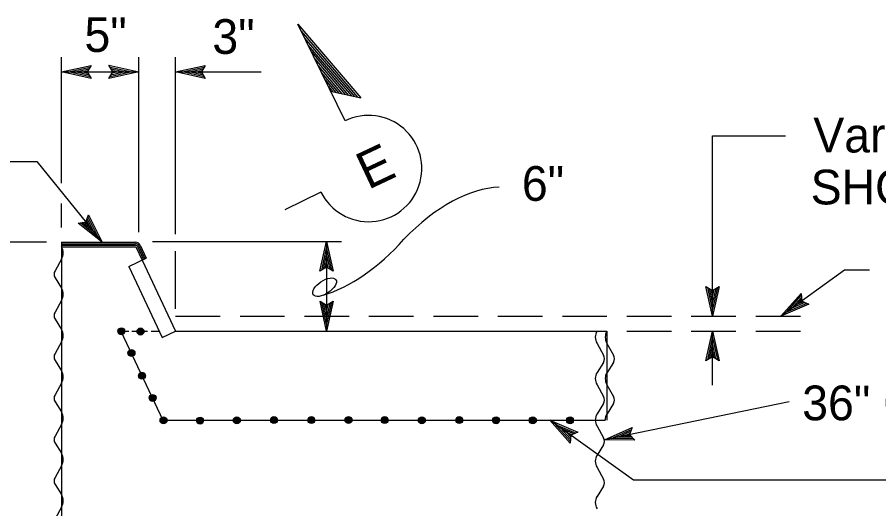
# Model space of a CAD drawing. Extents: x -894 to 866, y -472 to 714.
# Drawn here: x 266.7 to 440.4, y 333.2 to 432.3 of the extents above; entities that cross this region are included whole.
import ezdxf

# ---------------------------------------------------------------- set-up
doc = ezdxf.new("R2010")
doc.units = 0
for name, color, linetype in [('df_DETAIL-anno', 7, 'Continuous'), ('df_INLET', 7, 'Continuous'), ('df_PIPE', 7, 'Continuous'), ('pp_PRESENTATION', 7, 'Continuous'), ('STR_Concrete A', 7, 'Continuous')]:
    doc.layers.add(name, color=color, linetype=linetype)

msp = doc.modelspace()

# ---------------------------------------------------------------- linework, layer by layer
at = {"layer": 'df_DETAIL-anno'}
for p, q in [((275.58, 398.85), (275.58, 424.26)), ((291.15, 388.94), (291.15, 424.26)), ((298.58, 388.59), (298.58, 424.26)), ((275.58, 421.26), (281.58, 422.59)), ((276.97, 421.26), (281.34, 422.23)), ((281.58, 422.59), (280.78, 421.26)), ((281.58, 422.59), (281.58, 422.59)), ((285.95, 421.26), (285.15, 422.6)), ((285.15, 422.6), (285.15, 422.6)), ((285.15, 422.6), (291.15, 421.26)), ((285.37, 422.24), (289.77, 421.26)), ((298.58, 421.26), (304.58, 422.59)), ((299.97, 421.26), (304.34, 422.23)), ((304.58, 422.59), (303.78, 421.26)), ((304.58, 422.59), (304.58, 422.59)), ((275.58, 421.26), (291.15, 421.26)), ((281.58, 419.92), (275.58, 421.26)), ((275.58, 421.26), (275.58, 421.26)), ((281.36, 420.28), (276.96, 421.26)), ((278.34, 421.26), (281.17, 421.88)), ((281.13, 420.64), (278.34, 421.26)), ((279.72, 421.26), (280.93, 421.52)), ((280.95, 420.98), (279.72, 421.26)), ((280.78, 421.26), (281.58, 419.92)), ((291.15, 421.26), (285.15, 419.93)), ((285.15, 419.93), (285.95, 421.26)), ((289.76, 421.26), (285.38, 420.29)), ((288.39, 421.26), (285.56, 420.64)), ((285.6, 421.88), (288.39, 421.26)), ((285.78, 421.54), (287, 421.26)), ((287, 421.26), (285.8, 420.99)), ((291.15, 421.26), (291.15, 421.26)), ((298.58, 421.26), (315.84, 421.26)), ((304.58, 419.92), (298.58, 421.26)), ((298.58, 421.26), (298.58, 421.26)), ((304.36, 420.28), (299.96, 421.26)), ((301.34, 421.26), (304.17, 421.88)), ((304.13, 420.64), (301.34, 421.26)), ((302.72, 421.26), (303.93, 421.52)), ((303.95, 420.98), (302.72, 421.26)), ((303.78, 421.26), (304.58, 419.92)), ((281.58, 419.92), (281.58, 419.92)), ((285.15, 419.93), (285.15, 419.93)), ((304.58, 419.92), (304.58, 419.92)), ((406.87, 372.04), (406.87, 408.36)), ((406.87, 408.36), (421.61, 408.36)), ((263.61, 403.23), (270.63, 403.23)), ((270.63, 403.23), (283.75, 386.94)), ((275.58, 389.94), (275.58, 394.76)), ((278.95, 390.78), (280.49, 390.99)), ((281.15, 390.17), (280.19, 390.94)), ((280.49, 390.99), (281.03, 392.45)), ((280.6, 391.3), (281.15, 390.17)), ((280.76, 391.65), (282.02, 389.09)), ((280.89, 392.06), (282.89, 388.01)), ((281.03, 392.45), (281.03, 392.45)), ((281.03, 392.45), (283.75, 386.94)), ((283.75, 386.94), (278.95, 390.78)), ((278.95, 390.78), (278.95, 390.78)), ((282.87, 388.02), (279.38, 390.82)), ((282.02, 389.09), (279.76, 390.9)), ((272.58, 386.94), (184.69, 386.94)), ((283.75, 386.94), (283.75, 386.94)), ((293.93, 387.08), (332.04, 387.08)), ((327.7, 381.08), (329.04, 387.08)), ((328.05, 381.3), (329.04, 385.7)), ((329.04, 387.08), (329.04, 369.04)), ((329.04, 387.08), (329.04, 387.08)), ((329.04, 387.08), (330.37, 381.08)), ((298.58, 373.54), (298.58, 385.13)), ((328.41, 381.53), (329.03, 384.32)), ((329.03, 384.32), (329.66, 381.49)), ((329.04, 385.69), (330.01, 381.32)), ((328.76, 381.71), (329.03, 382.94)), ((329.03, 382.94), (329.3, 381.73)), ((329.04, 381.88), (327.7, 381.08)), ((327.7, 381.08), (327.7, 381.08)), ((330.37, 381.08), (329.04, 381.88)), ((330.37, 381.08), (330.37, 381.08)), ((433.5, 381.29), (420.65, 372.04)), ((438.5, 381.29), (433.5, 381.29)), ((406.87, 372.04), (405.54, 378.04)), ((405.54, 378.04), (405.54, 378.04)), ((405.54, 378.04), (406.87, 377.24)), ((406.87, 373.43), (405.9, 377.8)), ((406.87, 374.8), (406.25, 377.62)), ((406.87, 376.18), (406.61, 377.39)), ((406.87, 377.24), (408.21, 378.04)), ((408.21, 378.04), (406.87, 372.04)), ((407.85, 377.82), (406.87, 373.42)), ((407.5, 377.59), (406.87, 374.8)), ((407.15, 377.41), (406.87, 376.18)), ((408.21, 378.04), (408.21, 378.04)), ((420.65, 372.04), (424.74, 376.62)), ((421.77, 372.85), (424.76, 376.19)), ((422.89, 373.65), (424.82, 375.81)), ((424.01, 374.46), (424.84, 375.38)), ((424.74, 376.62), (424.74, 376.62)), ((424.74, 376.62), (424.87, 375.07)), ((329.04, 369.04), (327.71, 375.04)), ((327.71, 375.04), (327.71, 375.04)), ((327.71, 375.04), (329.04, 374.24)), ((329.03, 370.43), (328.07, 374.8)), ((329.04, 371.8), (328.41, 374.62)), ((329.04, 373.18), (328.77, 374.39)), ((329.04, 374.24), (330.38, 375.04)), ((330.38, 375.04), (329.04, 369.04)), ((330.02, 374.82), (329.04, 370.42)), ((329.66, 374.59), (329.04, 371.8)), ((329.31, 374.41), (329.04, 373.18)), ((330.38, 375.04), (330.38, 375.04)), ((426.3, 374.45), (420.65, 372.04)), ((425.91, 374.62), (421.77, 372.84)), ((425.51, 374.77), (422.89, 373.65)), ((425.17, 374.95), (424.01, 374.46)), ((424.87, 375.07), (426.3, 374.45)), ((426.3, 374.45), (426.3, 374.45)), ((406.87, 372.04), (406.87, 372.04)), ((420.65, 372.04), (420.65, 372.04)), ((329.04, 369.04), (329.04, 369.04)), ((405.53, 363.04), (406.87, 369.04)), ((406.87, 369.04), (406.87, 369.04)), ((406.87, 369.04), (408.2, 363.04)), ((406.87, 358.1), (406.87, 369.04)), ((405.89, 363.25), (406.87, 367.66)), ((406.87, 367.65), (407.84, 363.27)), ((406.25, 363.49), (406.87, 366.27)), ((406.59, 363.66), (406.87, 364.89)), ((406.87, 366.27), (407.49, 363.45)), ((406.87, 364.89), (407.14, 363.68)), ((406.87, 363.84), (405.53, 363.04)), ((408.2, 363.04), (406.87, 363.84)), ((405.53, 363.04), (405.53, 363.04)), ((408.2, 363.04), (408.2, 363.04)), ((422.3, 354.77), (385.05, 347.11)), ((390.94, 339), (374.06, 351.04)), ((378.16, 346.46), (374.06, 351.04)), ((374.06, 351.04), (374.06, 351.04)), ((374.06, 351.04), (379.71, 348.64)), ((378.19, 346.88), (375.18, 350.23)), ((375.19, 350.23), (379.31, 348.48)), ((378.21, 347.31), (376.3, 349.43)), ((376.3, 349.43), (378.97, 348.3)), ((385.05, 347.11), (390.65, 349.62)), ((386.41, 347.4), (390.5, 349.22)), ((390.65, 349.62), (390.14, 348.16)), ((390.65, 349.62), (390.65, 349.62)), ((378.27, 347.69), (377.43, 348.63)), ((377.43, 348.63), (378.57, 348.14)), ((378.29, 348.02), (378.16, 346.46)), ((379.71, 348.64), (378.29, 348.02)), ((379.71, 348.64), (379.71, 348.64)), ((387.75, 347.67), (390.39, 348.85)), ((390.61, 347.62), (387.75, 347.67)), ((389.1, 347.94), (390.24, 348.45)), ((390.36, 347.92), (389.1, 347.94)), ((390.14, 348.16), (391.19, 347.01)), ((378.16, 346.46), (378.16, 346.46)), ((391.19, 347.01), (385.05, 347.11)), ((385.05, 347.11), (385.05, 347.11)), ((390.91, 347.31), (386.4, 347.39)), ((391.19, 347.01), (391.19, 347.01)), ((451.36, 339), (390.94, 339))]:
    msp.add_line(p, q, dxfattribs=at)
for centre, start_param, end_param in [((352.75, 372.95), 3.531712, 4.470049), ((335.09, 400.63), 0.613355, 1.401904)]:
    msp.add_ellipse(centre, major_axis=(-17.15, -23.27), ratio=0.541885, start_param=start_param, end_param=end_param, dxfattribs=at)
msp.add_ellipse((328.62, 377.87), major_axis=(2.29, 1.51), ratio=0.476684, dxfattribs=at)
at = {"layer": 'df_INLET'}
for p, q in [((289.14, 382.04), (292.67, 383.7)), ((291.86, 383.32), (298.58, 369.04)), ((289.14, 382.04), (295.86, 367.76)), ((298.58, 372.04), (307.58, 372.04)), ((311.58, 372.04), (320.58, 372.04)), ((324.58, 372.04), (333.58, 372.04)), ((337.58, 372.04), (346.58, 372.04)), ((350.58, 372.04), (359.58, 372.04)), ((363.58, 372.04), (372.58, 372.04)), ((376.58, 372.04), (385.58, 372.04)), ((389.58, 372.04), (398.58, 372.04)), ((402.58, 372.04), (411.58, 372.04)), ((415.58, 372.04), (424.58, 372.04)), ((295.86, 367.76), (298.58, 369.04)), ((298.58, 369.04), (385.58, 369.04)), ((389.58, 369.04), (398.58, 369.04)), ((402.58, 369.04), (411.58, 369.04)), ((415.58, 369.04), (424.58, 369.04))]:
    msp.add_line(p, q, dxfattribs=at)
at = {"layer": 'df_PIPE'}
for p, q in [((275.58, 386.04), (275.58, 276.04)), ((275.58, 383.54), (274.28, 381.19)), ((274.27, 379.73), (275.57, 377.71)), ((275.58, 375.21), (274.28, 372.86)), ((274.27, 371.4), (275.57, 369.38)), ((287.53, 369.04), (296, 351.04)), ((287.53, 369.04), (287.53, 369.04)), ((287.53, 369.04), (289.13, 369.04)), ((289.73, 369.04), (292.93, 369.04)), ((293.66, 369.04), (295.26, 369.04)), ((385.58, 369.04), (385.58, 351.04)), ((275.58, 366.88), (274.28, 364.53)), ((383.58, 366.54), (384.88, 364.19)), ((385.58, 366.54), (386.88, 364.19)), ((289.64, 364.54), (289.64, 364.54)), ((274.27, 363.07), (275.57, 361.05)), ((384.89, 362.73), (383.59, 360.71)), ((386.89, 362.73), (385.59, 360.71)), ((291.76, 360.04), (291.76, 360.04)), ((275.58, 358.55), (274.28, 356.2)), ((383.58, 358.21), (384.88, 355.86)), ((385.58, 358.21), (386.88, 355.86)), ((274.27, 354.74), (275.57, 352.72)), ((293.88, 355.54), (293.88, 355.54)), ((384.89, 354.4), (383.59, 352.38)), ((386.89, 354.4), (385.59, 352.38)), ((296, 351.04), (383.24, 351.04)), ((296, 351.04), (296, 351.04)), ((296, 351.04), (296, 351.04)), ((303.46, 351.04), (303.46, 351.04)), ((310.93, 351.04), (310.93, 351.04)), ((318.39, 351.04), (318.39, 351.04)), ((325.86, 351.04), (325.86, 351.04)), ((333.32, 351.04), (333.32, 351.04)), ((340.79, 351.04), (340.79, 351.04)), ((348.25, 351.04), (348.25, 351.04)), ((355.72, 351.04), (355.72, 351.04)), ((363.18, 351.04), (363.18, 351.04)), ((370.65, 351.04), (370.65, 351.04)), ((378.11, 351.04), (378.11, 351.04)), ((383.24, 351.04), (385.21, 351.04)), ((275.58, 350.22), (274.28, 347.87)), ((383.58, 349.88), (384.88, 347.53)), ((274.27, 346.41), (275.57, 344.39)), ((384.89, 346.07), (383.59, 344.05)), ((275.58, 341.89), (274.28, 339.54)), ((383.58, 341.55), (384.88, 339.2)), ((274.27, 338.08), (275.57, 336.06)), ((384.89, 337.74), (383.59, 335.72)), ((275.58, 333.56), (274.28, 331.21))]:
    msp.add_line(p, q, dxfattribs=at)
for centre, radius in [((287.65, 369), 0.703), ((287.65, 369), 0.619), ((287.65, 369), 0.534), ((287.65, 369), 0.45), ((287.65, 369), 0.366), ((287.65, 369), 0.281), ((287.65, 369), 0.197), ((287.65, 369), 0.0844), ((291.51, 368.94), 0.703), ((291.51, 368.94), 0.619), ((291.51, 368.94), 0.534), ((291.51, 368.94), 0.45), ((291.51, 368.94), 0.366), ((291.51, 368.94), 0.281), ((291.51, 368.94), 0.197), ((291.51, 368.94), 0.0844), ((289.69, 364.62), 0.703), ((289.69, 364.62), 0.619), ((289.69, 364.62), 0.534), ((289.69, 364.62), 0.45), ((289.69, 364.62), 0.366), ((289.69, 364.62), 0.281), ((289.69, 364.62), 0.197), ((289.69, 364.62), 0.0844), ((291.8, 360.03), 0.703), ((291.8, 360.03), 0.619), ((291.8, 360.03), 0.534), ((291.8, 360.03), 0.45), ((291.8, 360.03), 0.366), ((291.8, 360.03), 0.281), ((291.8, 360.03), 0.197), ((291.8, 360.03), 0.0844), ((293.94, 355.56), 0.703), ((293.94, 355.56), 0.619), ((293.94, 355.56), 0.534), ((293.94, 355.56), 0.45), ((293.94, 355.56), 0.366), ((293.94, 355.56), 0.281), ((293.94, 355.56), 0.197), ((293.94, 355.56), 0.0844), ((296.15, 351.04), 0.703), ((296.15, 351.04), 0.619), ((296.15, 351.04), 0.534), ((296.15, 351.04), 0.45), ((296.15, 351.04), 0.366), ((296.15, 351.04), 0.281), ((296.15, 351.04), 0.197), ((296.15, 351.04), 0.0844), ((303.53, 350.98), 0.703), ((303.53, 350.98), 0.619), ((303.53, 350.98), 0.534), ((303.53, 350.98), 0.45), ((303.53, 350.98), 0.366), ((303.53, 350.98), 0.281), ((303.53, 350.98), 0.197), ((303.53, 350.98), 0.0844), ((310.94, 351.04), 0.703), ((310.94, 351.04), 0.619), ((310.94, 351.04), 0.534), ((310.94, 351.04), 0.45), ((310.94, 351.04), 0.366), ((310.94, 351.04), 0.281), ((310.94, 351.04), 0.197), ((310.94, 351.04), 0.0844), ((318.43, 351.1), 0.703), ((318.43, 351.1), 0.619), ((318.43, 351.1), 0.534), ((318.43, 351.1), 0.45), ((318.43, 351.1), 0.366), ((318.43, 351.1), 0.281), ((318.43, 351.1), 0.197), ((318.43, 351.1), 0.0844), ((325.97, 351.09), 0.703), ((325.97, 351.09), 0.619), ((325.97, 351.09), 0.534), ((325.97, 351.09), 0.45), ((325.97, 351.09), 0.366), ((325.97, 351.09), 0.281), ((325.97, 351.09), 0.197), ((325.97, 351.09), 0.0844), ((333.46, 351.09), 0.703), ((333.46, 351.09), 0.619), ((333.46, 351.09), 0.534), ((333.46, 351.09), 0.45), ((333.46, 351.09), 0.366), ((333.46, 351.09), 0.281), ((333.46, 351.09), 0.197), ((333.46, 351.09), 0.0844), ((340.75, 351.09), 0.703), ((340.75, 351.09), 0.619), ((340.75, 351.09), 0.534), ((340.75, 351.09), 0.45), ((340.75, 351.09), 0.366), ((340.75, 351.09), 0.281), ((340.75, 351.09), 0.197), ((340.75, 351.09), 0.0844), ((348.25, 351.03), 0.703), ((348.25, 351.03), 0.619), ((348.25, 351.03), 0.534), ((348.25, 351.03), 0.45), ((348.25, 351.03), 0.366), ((348.25, 351.03), 0.281), ((348.25, 351.03), 0.197), ((348.25, 351.03), 0.0844), ((355.8, 351.09), 0.703), ((355.8, 351.09), 0.619), ((355.8, 351.09), 0.534), ((355.8, 351.09), 0.45), ((355.8, 351.09), 0.366), ((355.8, 351.09), 0.281), ((355.8, 351.09), 0.197), ((355.8, 351.09), 0.0844), ((363.22, 351.05), 0.703), ((363.22, 351.05), 0.619), ((363.22, 351.05), 0.534), ((363.22, 351.05), 0.45), ((363.22, 351.05), 0.366), ((363.22, 351.05), 0.281), ((363.22, 351.05), 0.197), ((363.22, 351.05), 0.0844), ((370.62, 351.04), 0.703), ((370.62, 351.04), 0.619), ((370.62, 351.04), 0.534), ((370.62, 351.04), 0.45), ((370.62, 351.04), 0.366), ((370.62, 351.04), 0.281), ((370.62, 351.04), 0.197), ((370.62, 351.04), 0.0844), ((378.14, 351.04), 0.703), ((378.14, 351.04), 0.619), ((378.14, 351.04), 0.534), ((378.14, 351.04), 0.45), ((378.14, 351.04), 0.366), ((378.14, 351.04), 0.281), ((378.14, 351.04), 0.197), ((378.14, 351.04), 0.0844)]:
    msp.add_circle(centre, radius, dxfattribs=at)
for centre, radius, start, end in [((273.45, 384.79), 2.47, 329.5345, 30.4655), ((275.58, 380.46), 1.5, 150.8519, 209.1481), ((273.45, 376.46), 2.47, 329.5345, 30.4655), ((275.58, 372.13), 1.5, 150.8519, 209.1481), ((273.45, 368.13), 2.47, 329.5345, 30.4655), ((385.7, 367.79), 2.47, 149.5345, 210.4655), ((387.7, 367.79), 2.47, 149.5345, 210.4655), ((275.58, 363.8), 1.5, 150.8519, 209.1481), ((383.58, 363.46), 1.5, 330.8519, 29.1481), ((385.58, 363.46), 1.5, 330.8519, 29.1481), ((273.45, 359.8), 2.47, 329.5345, 30.4655), ((385.7, 359.46), 2.47, 149.5345, 210.4655), ((387.7, 359.46), 2.47, 149.5345, 210.4655), ((275.58, 355.47), 1.5, 150.8519, 209.1481), ((383.58, 355.13), 1.5, 330.8519, 29.1481), ((385.58, 355.13), 1.5, 330.8519, 29.1481), ((273.45, 351.47), 2.47, 329.5345, 30.4655), ((385.7, 351.13), 2.47, 149.5345, 182.1892), ((385.7, 351.13), 2.47, 182.1892, 210.4655), ((387.7, 351.13), 2.47, 149.5321, 182.0932), ((275.58, 347.14), 1.5, 150.8519, 209.1481), ((383.58, 346.8), 1.5, 330.8519, 29.1481), ((273.45, 343.14), 2.47, 329.5345, 30.4655), ((385.7, 342.8), 2.47, 149.5345, 210.4655), ((275.58, 338.81), 1.5, 150.8519, 209.1481), ((383.58, 338.47), 1.5, 330.8519, 29.1481), ((273.45, 334.81), 2.47, 329.5345, 30.4655), ((385.7, 334.47), 2.47, 149.5345, 210.4655)]:
    msp.add_arc(centre, radius, start, end, dxfattribs=at)
at = {"layer": 'pp_PRESENTATION'}
for p, q in [((323.22, 430.88), (335.91, 416.01)), ((332.79, 411.4), (323.22, 430.88)), ((323.91, 429.49), (335.29, 416.15)), ((324.59, 428.09), (334.66, 416.3)), ((325.28, 426.69), (334.03, 416.44)), ((325.97, 425.29), (333.4, 416.58)), ((326.66, 423.89), (332.77, 416.73)), ((327.34, 422.49), (332.14, 416.87)), ((328.03, 421.09), (331.52, 417.01)), ((328.72, 419.7), (330.89, 417.15)), ((329.41, 418.3), (330.26, 417.3)), ((329.85, 417.39), (335.91, 416.01)), ((327.9, 397.06), (320.59, 393.46))]:
    msp.add_line(p, q, dxfattribs=at)
msp.add_arc((337.52, 401.79), 10.72, 206.1751, 116.1756, dxfattribs=at)
at = {"layer": 'STR_Concrete A'}
for p, q in [((275.58, 386.94), (290.51, 386.94)), ((275.58, 386.94), (275.58, 386.04)), ((275.58, 386.64), (290.51, 386.64)), ((275.58, 386.34), (290.51, 386.34)), ((275.58, 386.04), (290.58, 386.04)), ((290.58, 386.04), (291.86, 383.32)), ((290.88, 386.11), (292.13, 383.45)), ((291.15, 386.23), (292.4, 383.58)), ((291.42, 386.36), (292.67, 383.7))]:
    msp.add_line(p, q, dxfattribs=at)
for radius in [1, 0.7, 0.4]:
    msp.add_arc((290.51, 385.94), radius, 25.2009, 90, dxfattribs=at)

# ---------------------------------------------------------------- texts
at = {"layer": 'df_DETAIL-anno'}
for s, p in [('5"', (280.21, 425.29)), ('3"', (306, 424.9)), ("Var 0.1' IN", (427.19, 405.03)), ('6"', (368.42, 395.28)), ('SHOULDER LOCATION', (426.66, 394.56)), ('36" CSP-0.109" THICK Min', (424.95, 351.05))]:
    msp.add_text(s, height=7, dxfattribs=at).set_placement(p)
at = {"layer": 'pp_PRESENTATION'}
msp.add_text('E', height=7.5, rotation=25.2013, dxfattribs=at).set_placement((337.41, 397.45))

doc.saveas('drawing.dxf')
